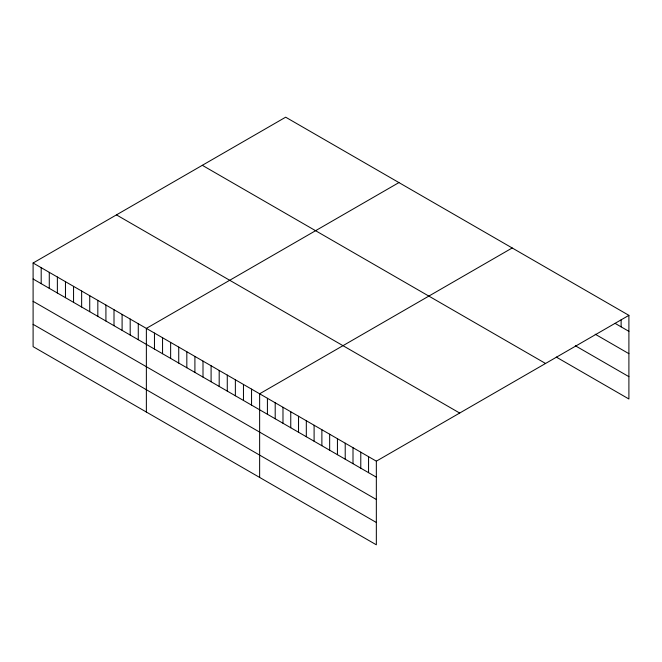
<?xml version="1.0" encoding="UTF-8"?>
<svg xmlns="http://www.w3.org/2000/svg" width="662" height="662" viewBox="0 0 662 662"><rect width="100%" height="100%" fill="white"/><g stroke="black" fill="none" stroke-linecap="round" stroke-linejoin="round"><path stroke-width="0.99" d="M33.1 263.004L376.339 461.166L376.339 544.809L33.1 346.648L33.1 263.004L285.661 117.191L628.9 315.352L628.9 398.996L556.287 357.075M398.929 182.58L146.368 328.393L146.368 412.037M512.198 247.977L259.636 393.791L259.636 477.434M376.339 461.166L628.9 315.352M615.072 323.362L628.9 331.348M595.188 334.202L628.9 353.673M575.303 345.73L628.9 376.67M202.315 165.31L545.554 363.471M116.446 214.885L459.685 413.047M33.1 278.992L376.339 477.161M33.1 301.318L376.339 499.487M33.1 324.322L376.339 522.483M621.122 319.854L621.122 326.854M368.56 456.681L368.56 472.668M360.782 452.187L360.782 468.175M353.003 447.694L353.003 463.681M345.216 443.201L345.216 459.188M337.438 438.707L337.438 454.703M329.659 434.214L329.659 450.21M321.881 429.729L321.881 445.716M314.102 425.236L314.102 441.223M306.316 420.742L306.316 436.73M298.537 416.249L298.537 432.236M290.759 411.756L290.759 427.751M282.98 407.271L282.98 423.258M275.202 402.777L275.202 418.765M267.415 398.284L267.415 414.271M251.552 389.124L251.552 405.111M243.459 384.448L243.459 400.436M235.366 379.781L235.366 395.768M227.273 375.106L227.273 391.093M219.188 370.439L219.188 386.426M211.095 365.763L211.095 381.751M203.002 361.096L203.002 377.083M194.909 356.421L194.909 372.416M186.825 351.754L186.825 367.741M178.732 347.078L178.732 363.074M170.639 342.411L170.639 358.399M162.554 337.736L162.554 353.731M154.461 333.069L154.461 349.056M138.275 323.726L138.275 339.714M130.191 319.051L130.191 335.046M122.098 314.384L122.098 330.371M114.005 309.708L114.005 325.704M105.92 305.041L105.92 321.029M97.827 300.366L97.827 316.362M89.734 295.699L89.734 311.686M81.641 291.023L81.641 307.019M73.556 286.356L73.556 302.344M65.464 281.689L65.464 297.677M57.371 277.014L57.371 293.001M49.278 272.347L49.278 288.334M41.193 267.671L41.193 283.659"/></g></svg>
